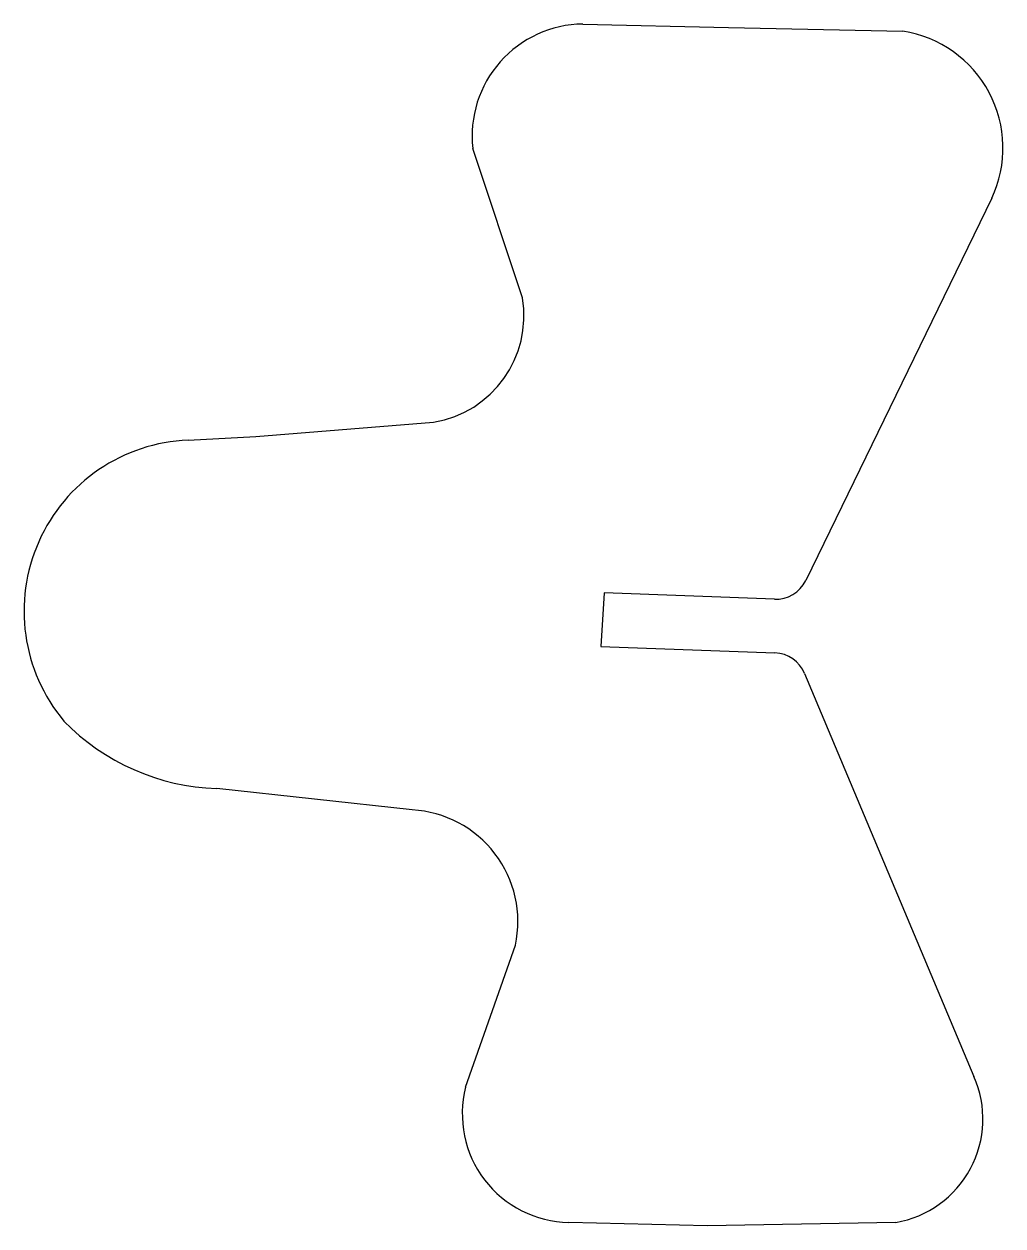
# Model space of a CAD drawing. Extents: x 0 to 29.3, y 0 to 35.9.
import ezdxf

# ---------------------------------------------------------------- set-up
doc = ezdxf.new("R2010")
doc.units = 0
doc.layers.add('WHITE', color=7, linetype='CONTINUOUS')

msp = doc.modelspace()

# ---------------------------------------------------------------- linework, layer by layer
at = {"layer": 'WHITE', "linetype": 'CONTINUOUS'}
for p, q in [((16.703286, 35.9125), (21.059536, 35.80625)), ((21.059536, 35.80625), (26.265786, 35.7)), ((14.897036, 27.73125), (13.409536, 32.19375)), ((28.922036, 30.70625), (23.363404, 19.285788)), ((6.928286, 23.5875), (12.240786, 24.0125)), ((4.909536, 23.48125), (6.928286, 23.5875)), ((17.340786, 18.9125), (17.240948, 17.315101)), ((22.427242, 18.724113), (17.340786, 18.9125)), ((17.240948, 17.315101), (22.443705, 17.122406)), ((23.32862, 16.510455), (28.390786, 4.4625)), ((11.603286, 12.43125), (5.759536, 13.06875)), ((13.197036, 4.14375), (14.684536, 8.39375)), ((20.422036, 0), (16.278286, 0.10625)), ((26.053286, 0.10625), (20.422036, 0))]:
    msp.add_line(p, q, dxfattribs=at)
for centre, radius, start, end in [((16.743968, 32.558431), 3.354315, 90.694918, 186.24154), ((25.7261, 32.209609), 3.531868, -25.192157, 81.21051), ((11.709536, 27.2), 3.231468, -80.537678, 9.462322), ((5.116557, 18.368883), 5.116557, 92.318877, 219.8908), ((22.464253, 19.723428), 1, -92.121096, -25.953376), ((22.406693, 16.123091), 1, 22.790591, 87.878904), ((5.98444, 19.757019), 6.69205, -135.751543, -91.925937), ((11.421126, 9.097743), 3.33848, -12.173485, 86.872183), ((25.525815, 3.194542), 3.133014, -80.307578, 23.872866), ((16.342059, 3.349409), 3.243786, 165.825213, 268.873485)]:
    msp.add_arc(centre, radius, start, end, dxfattribs=at)

doc.saveas('drawing.dxf')
